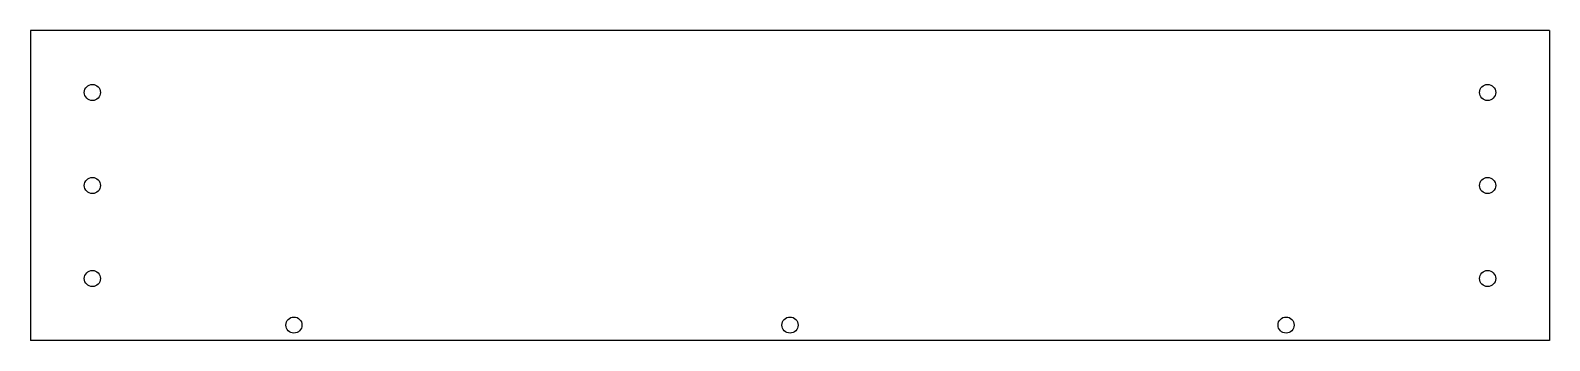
# Model space of a CAD drawing. Header units: millimetres. Extents: x -156 to 156, y 0 to 64.
import ezdxf

# ---------------------------------------------------------------- set-up
doc = ezdxf.new("R2010")
doc.units = ezdxf.units.MM

msp = doc.modelspace()

# ---------------------------------------------------------------- linework, layer by layer
at = {"color": 7, "linetype": 'Continuous', "lineweight": 25}
for p, q in [((-155.575, 63.5), (-155.575, 0)), ((155.575, 63.5), (-155.575, 63.5)), ((155.575, 63.5), (155.575, 0)), ((155.575, 0), (-155.575, 0))]:
    msp.add_line(p, q, dxfattribs=at)
for centre in [(-142.875, 50.8), (142.875, 50.8), (-142.875, 31.75), (142.875, 31.75), (-142.875, 12.7), (142.875, 12.7), (-101.6, 3.175), (0, 3.175), (101.6, 3.175)]:
    msp.add_circle(centre, 1.651, dxfattribs=at)

doc.saveas('drawing.dxf')
